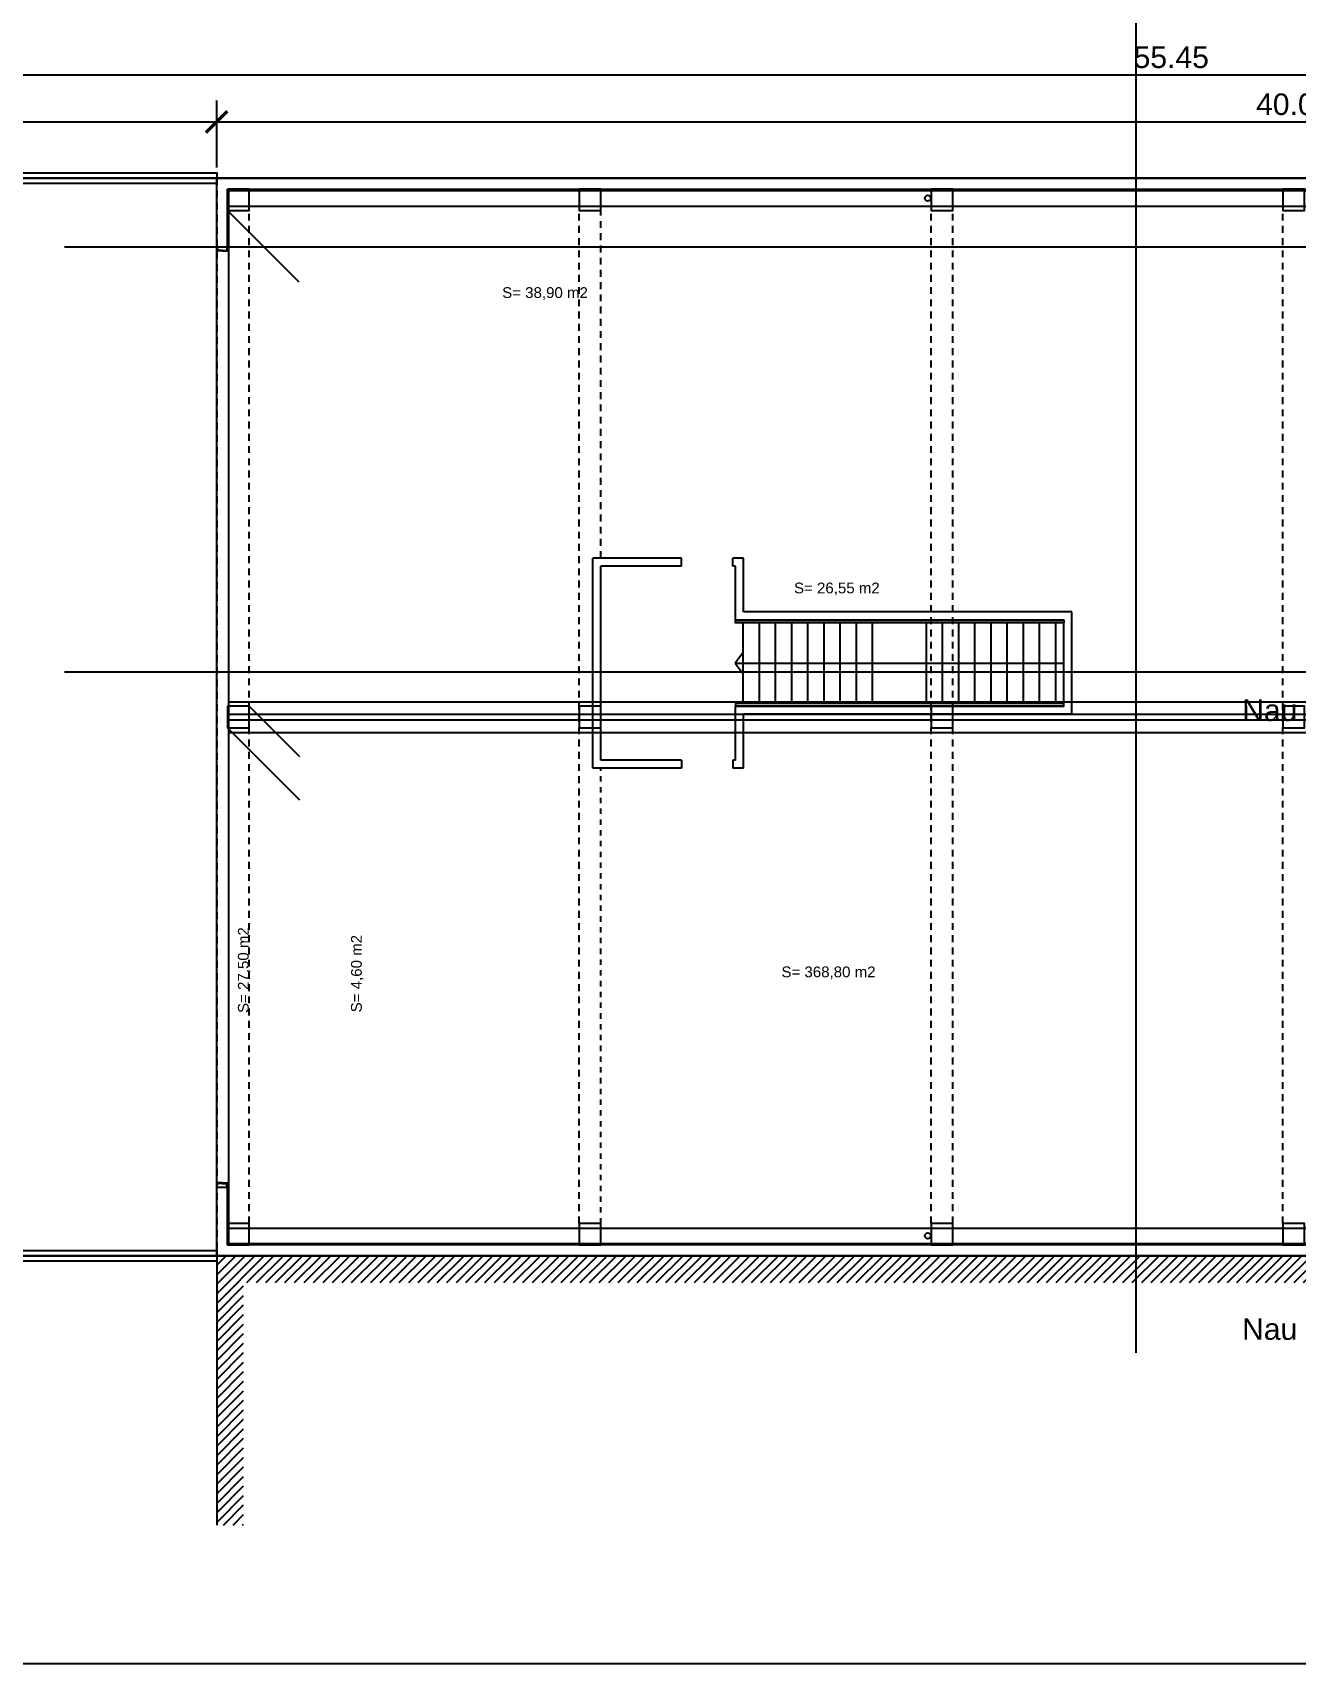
# Model space of a CAD drawing. Extents: x 61.5 to 152.9, y 23.4 to 69.1.
# Drawn here: x 93.07 to 116.54, y 23.36 to 53.63 of the extents above; entities that cross this region are included whole.
import ezdxf

# ---------------------------------------------------------------- set-up
doc = ezdxf.new("R2010")
doc.units = 0
doc.header["$LTSCALE"] = 0.02
doc.header["$PDMODE"] = 2
doc.header["$PDSIZE"] = 0.2
doc.linetypes.add('TRAZOS', pattern=[0.75, 0.5, -0.25])
doc.linetypes.add('TRAZOS2', pattern=[9.525, 6.35, -3.175])
doc.layers.get('0').update_dxf_attribs({"linetype": 'CONTINUOUS'})
doc.layers.get('DEFPOINTS').update_dxf_attribs({"linetype": 'CONTINUOUS'})
for name, color, linetype in [('0-SM-AUX', 2, 'CONTINUOUS'), ('EA-1-TR', 7, 'CONTINUOUS'), ('EA-1-TR-0ACOT', 7, 'CONTINUOUS'), ('EA-1-TR-1PARC', 6, 'CONTINUOUS'), ('EA-1-TR-TXT', 7, 'CONTINUOUS'), ('PB-10-0AREA-TXT', 7, 'CONTINUOUS'), ('PB-10-1PILARS', 6, 'CONTINUOUS'), ('PB-11-1MURS', 7, 'CONTINUOUS'), ('PB-11-1PILARS', 6, 'CONTINUOUS'), ('PB-1C', 7, 'CONTINUOUS'), ('PB-20', 7, 'CONTINUOUS'), ('PB-21', 7, 'CONTINUOUS'), ('PB-22', 7, 'CONTINUOUS'), ('PB-3N-CONT', 7, 'CONTINUOUS')]:
    doc.layers.add(name, color=color, linetype=linetype)
doc.styles.get("Standard").update_dxf_attribs({"font": 'swissl.ttf'})
doc.styles.add('SWIS721', font='swissl.ttf')
doc.dimstyles.new('COTES200', dxfattribs={"dimscale": 4, "dimtxt": 0.1, "dimasz": 0.1, "dimexe": 0.1, "dimexo": 0.05, "dimgap": 0.03, "dimtad": 1, "dimzin": 0, "dimdsep": 46, "dimtxsty": 'SWIS721', "dimblk1": 'ARCHTICK', "dimblk2": 'ARCHTICK', "dimsah": 1, "dimcen": 0.1, "dimclrd": 8, "dimclre": 8, "dimadec": 0, "dimazin": 0, "dimtfac": 1, "dimtmove": 0, "dimatfit": 3, "dimldrblk": 'ARCHTICK', "dimfxl": 1, "dimtolj": 1, "dimtzin": 0, "dimarcsym": 0})

# ---------------------------------------------------------------- blocks, each defined once
blk = doc.blocks.new('_ARCHTICK')
at = {"color": 0, "linetype": 'ByBlock', "const_width": 0.15}
blk.add_lwpolyline([(-0.5, -0.5), (0.5, 0.5)], dxfattribs=at)
blk = doc.blocks.new('*D37')
at = {"layer": 'DEFPOINTS', "color": 0, "transparency": 16777216}
for p in [(96.488, 51.97), (86.488, 50.924), (96.488, 50.924)]:
    blk.add_point(p, dxfattribs=at)
at = {"layer": 'EA-1-TR-0ACOT', "color": 8, "lineweight": -2, "transparency": 16777216}
for p, q in [((86.488, 51.124), (86.488, 52.37)), ((96.488, 51.124), (96.488, 52.37)), ((86.488, 51.97), (96.488, 51.97))]:
    blk.add_line(p, q, dxfattribs=at)
at = {"layer": 'EA-1-TR-0ACOT', "color": 8, "lineweight": -2, "transparency": 16777216, "xscale": 0.4, "yscale": 0.4, "zscale": 0.4, "rotation": 180}
blk.add_blockref('_ARCHTICK', (86.488, 51.97), dxfattribs=at)
at = {"layer": 'EA-1-TR-0ACOT', "color": 8, "lineweight": -2, "transparency": 16777216, "xscale": 0.4, "yscale": 0.4, "zscale": 0.4}
blk.add_blockref('_ARCHTICK', (96.488, 51.97), dxfattribs=at)
at = {"layer": 'EA-1-TR-0ACOT', "color": 0, "transparency": 16777216, "insert": (91.488, 52.295), "char_height": 0.4, "attachment_point": 5, "style": 'SWIS721'}
blk.add_mtext('\\A1;10.00', dxfattribs=at)
blk = doc.blocks.new('PR-U200')
at = {"linetype": 'Continuous'}
for p, q in [((-0.055, 0.1), (-0.055, 0.097)), ((0.02, 0.1), (-0.055, 0.1)), ((-0.049, 0.091), (0.001, 0.087)), ((0.012, 0), (0.012, 0.075)), ((0.02, 0), (0.02, 0.1)), ((-0.055, -0.1), (-0.055, -0.097)), ((0.02, -0.1), (-0.055, -0.1)), ((-0.049, -0.091), (0.001, -0.087)), ((0.012, 0), (0.012, -0.075)), ((0.02, 0), (0.02, -0.1))]:
    blk.add_line(p, q, dxfattribs=at)
for centre, radius, start, end in [((-0.049, 0.097), 0.006, 180, 265), ((0, 0.075), 0.0115, 0, 85), ((-0.049, -0.097), 0.006, 95, 180), ((0, -0.075), 0.0115, 275, 0)]:
    blk.add_arc(centre, radius, start, end, dxfattribs=at)
blk = doc.blocks.new('*D39')
at = {"layer": 'DEFPOINTS', "color": 0, "transparency": 16777216}
for p in [(136.488, 51.97), (96.488, 51.124), (136.488, 51.124)]:
    blk.add_point(p, dxfattribs=at)
at = {"layer": 'EA-1-TR-0ACOT', "color": 8, "lineweight": -2, "transparency": 16777216}
for p, q in [((96.488, 51.324), (96.488, 52.37)), ((136.488, 51.324), (136.488, 52.37)), ((96.488, 51.97), (136.488, 51.97))]:
    blk.add_line(p, q, dxfattribs=at)
at = {"layer": 'EA-1-TR-0ACOT', "color": 8, "lineweight": -2, "transparency": 16777216, "xscale": 0.4, "yscale": 0.4, "zscale": 0.4, "rotation": 180}
blk.add_blockref('_ARCHTICK', (96.488, 51.97), dxfattribs=at)
at = {"layer": 'EA-1-TR-0ACOT', "color": 8, "lineweight": -2, "transparency": 16777216, "xscale": 0.4, "yscale": 0.4, "zscale": 0.4}
blk.add_blockref('_ARCHTICK', (136.488, 51.97), dxfattribs=at)
at = {"layer": 'EA-1-TR-0ACOT', "color": 0, "transparency": 16777216, "insert": (116.488, 52.295), "char_height": 0.4, "attachment_point": 5, "style": 'SWIS721'}
blk.add_mtext('\\A1;40.00', dxfattribs=at)
blk = doc.blocks.new('*D40')
at = {"layer": 'DEFPOINTS', "color": 0, "transparency": 16777216}
for p in [(141.938, 52.842), (86.488, 50.924), (141.938, 50.924)]:
    blk.add_point(p, dxfattribs=at)
at = {"layer": 'EA-1-TR-0ACOT', "color": 8, "lineweight": -2, "transparency": 16777216}
for p, q in [((86.488, 51.124), (86.488, 53.242)), ((141.938, 51.124), (141.938, 53.242)), ((86.488, 52.842), (141.938, 52.842))]:
    blk.add_line(p, q, dxfattribs=at)
at = {"layer": 'EA-1-TR-0ACOT', "color": 8, "lineweight": -2, "transparency": 16777216, "xscale": 0.4, "yscale": 0.4, "zscale": 0.4, "rotation": 180}
blk.add_blockref('_ARCHTICK', (86.488, 52.842), dxfattribs=at)
at = {"layer": 'EA-1-TR-0ACOT', "color": 8, "lineweight": -2, "transparency": 16777216, "xscale": 0.4, "yscale": 0.4, "zscale": 0.4}
blk.add_blockref('_ARCHTICK', (141.938, 52.842), dxfattribs=at)
at = {"layer": 'EA-1-TR-0ACOT', "color": 0, "transparency": 16777216, "insert": (114.213, 53.168), "char_height": 0.4, "attachment_point": 5, "style": 'SWIS721'}
blk.add_mtext('\\A1;55.45', dxfattribs=at)

msp = doc.modelspace()

# ---------------------------------------------------------------- hatches: boundary and pattern name
at = {"layer": 'EA-1-TR'}
h = msp.add_hatch(dxfattribs=at)
h.set_pattern_fill('ANSI31', color=4, style=0)
h.set_pattern_definition([(45, (96.48804, 30.92372), (-0.08838835, 0.08838835), [])])
h.paths.add_polyline_path([(135.988, 30.424), (135.988, 25.924), (136.488, 25.924), (136.488, 30.924), (96.488, 30.924), (96.488, 25.924), (96.988, 25.924), (96.988, 30.424)])

# ---------------------------------------------------------------- linework, layer by layer
at = {"layer": '0-SM-AUX'}
msp.add_lwpolyline([(89.519, 23.357), (142.288, 23.357), (142.288, 58.49), (89.519, 58.49)], close=True, dxfattribs=at)
at = {"layer": 'EA-1-TR'}
msp.add_line((96.488, 30.924), (96.488, 25.924), dxfattribs=at)
msp.add_lwpolyline([(86.488, 30.924), (86.488, 50.924), (141.938, 50.924), (141.938, 30.924)], close=True, dxfattribs=at)
at = {"layer": 'EA-1-TR-1PARC'}
msp.add_lwpolyline([(141.938, 50.924), (86.488, 50.924), (86.488, 30.924), (141.938, 30.924)], close=True, dxfattribs=at)
at = {"layer": 'EA-1-TR-TXT', "linetype": 'TRAZOS2'}
msp.add_line((96.488, 50.924), (96.488, 30.924), dxfattribs=at)
at = {"layer": 'PB-10-1PILARS'}
for points in [[(96.688, 50.724), (96.688, 50.324), (97.088, 50.324), (97.088, 50.724)], [(103.221, 50.724), (103.221, 50.324), (103.621, 50.324), (103.621, 50.724)], [(109.755, 50.724), (109.755, 50.324), (110.155, 50.324), (110.155, 50.724)], [(116.288, 50.724), (116.288, 50.324), (116.688, 50.324), (116.688, 50.724)], [(96.688, 41.124), (96.688, 40.724), (97.088, 40.724), (97.088, 41.124)], [(103.221, 41.124), (103.221, 40.724), (103.621, 40.724), (103.621, 41.124)], [(109.755, 41.124), (109.755, 40.724), (110.155, 40.724), (110.155, 41.124)], [(116.288, 41.124), (116.288, 40.724), (116.688, 40.724), (116.688, 41.124)], [(96.688, 31.524), (96.688, 31.124), (97.088, 31.124), (97.088, 31.524)], [(103.221, 31.524), (103.221, 31.124), (103.621, 31.124), (103.621, 31.524)], [(109.755, 31.524), (109.755, 31.124), (110.155, 31.124), (110.155, 31.524)], [(116.288, 31.524), (116.288, 31.124), (116.688, 31.124), (116.688, 31.524)]]:
    msp.add_lwpolyline(points, close=True, dxfattribs=at)
at = {"layer": 'PB-11-1MURS'}
for p, q in [((96.488, 50.924), (136.488, 50.924)), ((96.488, 49.649), (96.488, 50.924)), ((96.688, 50.724), (136.288, 50.724)), ((96.688, 49.649), (96.688, 50.724)), ((96.488, 49.649), (96.688, 49.649)), ((105.121, 43.874), (103.471, 43.874)), ((103.471, 39.974), (103.471, 43.874)), ((103.621, 40.124), (103.621, 43.724)), ((105.121, 43.724), (103.621, 43.724)), ((105.121, 43.724), (105.121, 43.874)), ((106.271, 43.874), (106.071, 43.874)), ((106.071, 43.724), (106.071, 43.874)), ((106.121, 43.724), (106.071, 43.724)), ((106.121, 42.724), (106.121, 43.724)), ((106.271, 42.874), (106.271, 43.874)), ((112.217, 42.724), (106.121, 42.724)), ((112.367, 42.874), (106.271, 42.874)), ((112.217, 41.124), (112.217, 42.724)), ((112.367, 40.974), (112.367, 42.874)), ((112.217, 41.124), (106.121, 41.124)), ((106.121, 40.124), (106.121, 41.124)), ((112.367, 40.974), (106.271, 40.974)), ((106.271, 39.974), (106.271, 40.974)), ((105.121, 39.974), (103.471, 39.974)), ((105.121, 40.124), (103.621, 40.124)), ((105.121, 40.124), (105.121, 39.974)), ((106.121, 40.124), (106.071, 40.124)), ((106.071, 40.124), (106.071, 39.974)), ((106.271, 39.974), (106.071, 39.974)), ((96.488, 30.924), (96.488, 32.199)), ((96.488, 32.199), (96.688, 32.199)), ((96.688, 31.124), (96.688, 32.199)), ((136.488, 30.924), (96.488, 30.924)), ((136.288, 31.124), (96.688, 31.124))]:
    msp.add_line(p, q, dxfattribs=at)
at = {"layer": 'PB-11-1MURS', "color": 4, "linetype": 'TRAZOS2'}
for p, q in [((97.088, 31.524), (97.088, 50.324)), ((103.221, 31.524), (103.221, 50.324)), ((103.621, 43.874), (103.621, 50.324)), ((109.755, 31.524), (109.755, 50.324)), ((110.155, 31.524), (110.155, 50.324)), ((116.288, 31.524), (116.288, 50.324))]:
    msp.add_line(p, q, dxfattribs=at)
at = {"layer": 'PB-11-1MURS', "color": 4}
for p, q in [((106.267, 41.174), (106.267, 42.674)), ((106.567, 41.174), (106.567, 42.674)), ((106.867, 41.174), (106.867, 42.674)), ((107.167, 41.174), (107.167, 42.674)), ((107.467, 41.174), (107.467, 42.674)), ((107.767, 41.174), (107.767, 42.674)), ((108.067, 41.174), (108.067, 42.674)), ((108.367, 41.174), (108.367, 42.674)), ((108.667, 41.174), (108.667, 42.674)), ((109.667, 41.174), (109.667, 42.674)), ((109.967, 41.174), (109.967, 42.674)), ((110.267, 41.174), (110.267, 42.674)), ((110.567, 41.174), (110.567, 42.674)), ((110.867, 41.174), (110.867, 42.674)), ((111.167, 41.174), (111.167, 42.674)), ((111.467, 41.174), (111.467, 42.674)), ((111.767, 41.174), (111.767, 42.674)), ((112.067, 41.174), (112.067, 42.674)), ((106.267, 42.124), (106.117, 41.924)), ((106.117, 41.924), (112.217, 41.924)), ((106.117, 41.924), (106.267, 41.724))]:
    msp.add_line(p, q, dxfattribs=at)
at = {"layer": 'PB-11-1MURS', "color": 4, "linetype": 'TRAZOS'}
msp.add_line((103.621, 31.524), (103.621, 39.974), dxfattribs=at)
at = {"layer": 'PB-11-1MURS', "color": 4}
for points in [[(106.121, 42.724), (112.217, 42.724), (112.217, 42.674), (106.121, 42.674), (106.121, 42.724)], [(106.121, 41.124), (112.217, 41.124), (112.217, 41.174), (106.121, 41.174), (106.121, 41.124)]]:
    msp.add_lwpolyline(points, dxfattribs=at)
at = {"layer": 'PB-11-1PILARS'}
for points in [[(96.688, 50.724), (96.688, 50.324), (97.088, 50.324), (97.088, 50.724)], [(103.221, 50.724), (103.221, 50.324), (103.621, 50.324), (103.621, 50.724)], [(109.755, 50.724), (109.755, 50.324), (110.155, 50.324), (110.155, 50.724)], [(116.288, 50.724), (116.288, 50.324), (116.688, 50.324), (116.688, 50.724)], [(96.688, 31.524), (96.688, 31.124), (97.088, 31.124), (97.088, 31.524)], [(103.221, 31.524), (103.221, 31.124), (103.621, 31.124), (103.621, 31.524)], [(109.755, 31.524), (109.755, 31.124), (110.155, 31.124), (110.155, 31.524)], [(116.288, 31.524), (116.288, 31.124), (116.688, 31.124), (116.688, 31.524)]]:
    msp.add_lwpolyline(points, close=True, dxfattribs=at)
at = {"layer": 'PB-1C'}
for p, q in [((96.488, 50.924), (136.488, 50.924)), ((96.488, 30.924), (96.488, 50.924)), ((96.714, 50.697), (136.261, 50.697)), ((96.714, 31.151), (96.714, 50.697)), ((96.714, 40.974), (136.261, 40.974)), ((96.714, 40.873), (136.261, 40.873)), ((96.488, 30.924), (136.488, 30.924)), ((96.714, 31.151), (136.261, 31.151))]:
    msp.add_line(p, q, dxfattribs=at)
at = {"layer": 'PB-1C', "color": 4}
for p, q in [((96.714, 50.409), (136.261, 50.409)), ((96.714, 41.208), (136.261, 41.208)), ((96.714, 40.639), (136.261, 40.639)), ((96.714, 31.438), (136.261, 31.438))]:
    msp.add_line(p, q, dxfattribs=at)
for points in [[(86.488, 50.824), (86.488, 51.024), (96.488, 51.024), (96.488, 50.824)], [(86.488, 30.824), (86.488, 31.024), (96.488, 31.024), (96.488, 30.824)]]:
    msp.add_lwpolyline(points, close=True, dxfattribs=at)
for centre in [(109.692, 50.553), (109.692, 31.294)]:
    msp.add_circle(centre, 0.055, dxfattribs=at)
at = {"layer": 'PB-20', "color": 1}
msp.add_line((93.661, 41.765), (139.558, 41.765), dxfattribs=at)
at = {"layer": 'PB-21', "color": 1}
msp.add_line((113.555, 54.012), (113.555, 29.124), dxfattribs=at)
at = {"layer": 'PB-22', "color": 1}
msp.add_line((93.661, 49.654), (139.558, 49.654), dxfattribs=at)
at = {"layer": 'PB-3N-CONT'}
for p, q in [((96.688, 50.324), (98.013, 48.999)), ((97.088, 41.124), (98.023, 40.189)), ((96.688, 40.724), (98.023, 39.389))]:
    msp.add_line(p, q, dxfattribs=at)

# ---------------------------------------------------------------- block references
at = {"layer": 'PB-11-1MURS', "xscale": -1, "rotation": 90}
msp.add_blockref('PR-U200', (96.588, 49.594), dxfattribs=at)
at = {"layer": 'PB-11-1MURS', "rotation": 90}
msp.add_blockref('PR-U200', (96.588, 32.254), dxfattribs=at)

# ---------------------------------------------------------------- texts
at = {"layer": 'EA-1-TR-TXT'}
for s, p in [('Nau projectada', (115.531, 40.849)), ('Nau en construcció', (115.528, 29.363))]:
    msp.add_text(s, height=0.4, dxfattribs=at).set_placement(p)
at = {"layer": 'PB-10-0AREA-TXT'}
for s, p in [('S= 38,90 m2', (101.789, 48.702)), ('S= 26,55 m2', (107.208, 43.219)), ('S= 368,80 m2', (106.975, 36.093))]:
    msp.add_text(s, height=0.2, dxfattribs=at).set_placement(p)
for s, p in [('S= 27,50 m2', (97.082, 35.43)), ('S= 4,60 m2', (99.182, 35.442))]:
    msp.add_text(s, height=0.2, rotation=90, dxfattribs=at).set_placement(p)

# ---------------------------------------------------------------- dimensions: what is measured, and where the dimension line sits
at = {"layer": 'EA-1-TR-0ACOT'}
for base, p1, p2, picture, middle in [((141.938, 52.842), (86.488, 50.924), (141.938, 50.924), '*D40', (114.213, 53.168)), ((96.488, 51.97), (86.488, 50.924), (96.488, 50.924), '*D37', (91.488, 52.295)), ((136.488, 51.97), (96.488, 51.124), (136.488, 51.124), '*D39', (116.488, 52.295))]:
    dim = msp.add_linear_dim(base=base, p1=p1, p2=p2, dimstyle='COTES200', override={"dimblk1": 'ARCHTICK', "dimblk2": 'ARCHTICK'}, dxfattribs=at)
    dim.commit()
    dim.dimension.update_dxf_attribs({"geometry": picture, "text_midpoint": middle})

doc.saveas('drawing.dxf')
